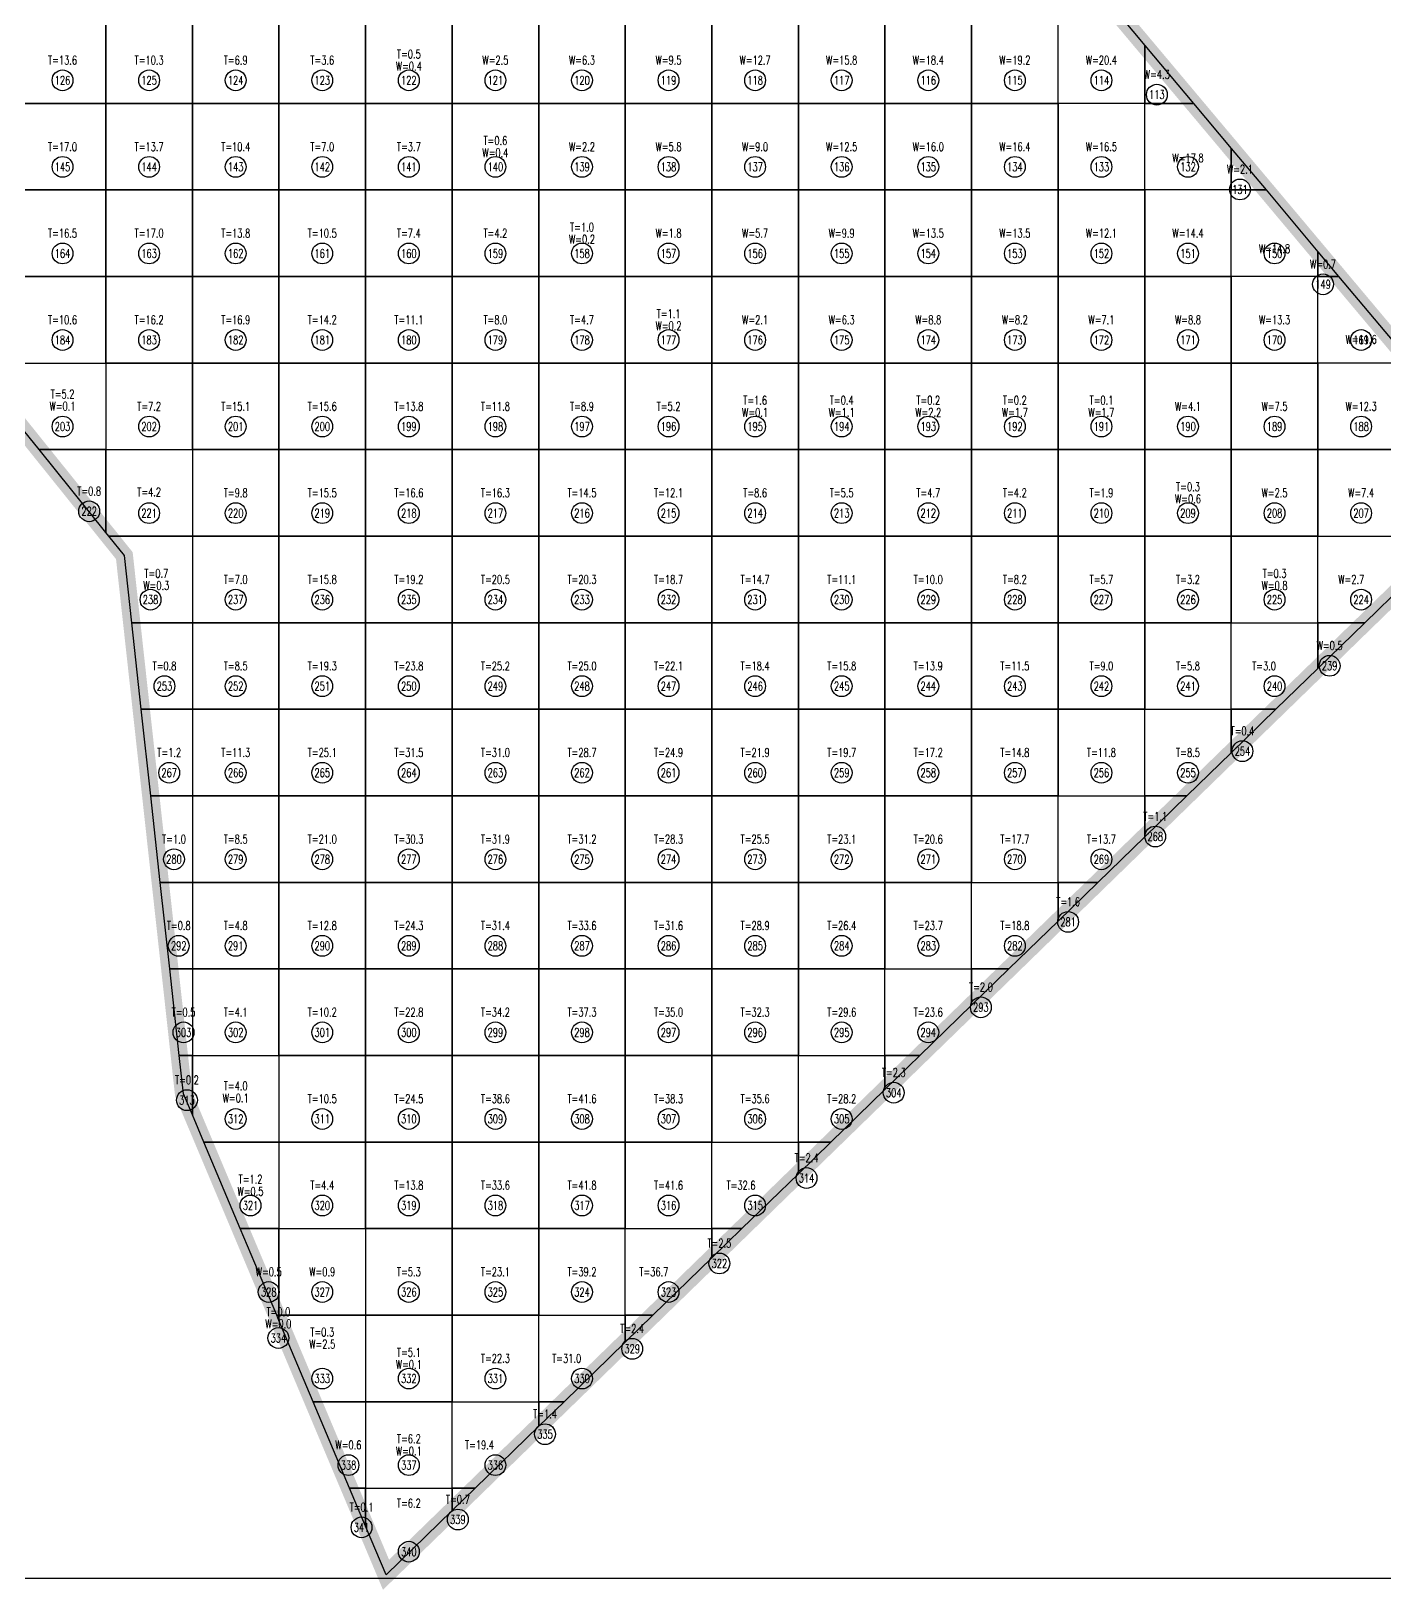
# Model space of a CAD drawing. Extents: x 4283 to 40403, y 1134 to 1764.
# Drawn here: x 22047.1 to 22103, y 1571.9 to 1636.2 of the extents above; entities that cross this region are included whole.
import ezdxf
from ezdxf.enums import TextEntityAlignment as Align

# ---------------------------------------------------------------- set-up
doc = ezdxf.new("R2010")
doc.units = 0
for name, color, linetype in [('tdz_26-3方格网', 2, 'Continuous'), ('tdz_26-3方格网计算', 7, 'Continuous'), ('tdz_土方计算图', 7, 'Continuous'), ('tdz_格田', 6, 'Continuous')]:
    doc.layers.add(name, color=color, linetype=linetype)
doc.styles.add('GLandNum', font='txt_____.ttf', dxfattribs={"width": 0.7, "height": 0.5})

msp = doc.modelspace()

# ---------------------------------------------------------------- linework, layer by layer
at = {"layer": 'tdz_26-3方格网', "linetype": 'Continuous'}
for points in [[(22046.63, 1636.78, 2422.857), (22046.63, 1633.208, 2422.855), (22050.202, 1633.208, 2422.789), (22050.202, 1636.78, 2422.794)], [(22050.202, 1636.78, 2422.794), (22050.202, 1633.208, 2422.789), (22053.773, 1633.208, 2422.723), (22053.773, 1636.78, 2422.728)], [(22053.773, 1636.78, 2422.728), (22053.773, 1633.208, 2422.723), (22057.345, 1633.208, 2422.656), (22057.345, 1636.78, 2422.662)], [(22057.345, 1636.78, 2422.662), (22057.345, 1633.208, 2422.656), (22060.916, 1633.208, 2422.591), (22060.916, 1636.78, 2422.596)], [(22060.916, 1636.78, 2422.596), (22060.916, 1633.208, 2422.591), (22064.487, 1633.208, 2422.524), (22064.487, 1636.78, 2422.53)], [(22064.487, 1636.78, 2422.53), (22064.487, 1633.208, 2422.524), (22068.059, 1633.208, 2422.459), (22068.059, 1636.78, 2422.464)], [(22068.059, 1636.78, 2422.464), (22068.059, 1633.208, 2422.459), (22071.63, 1633.208, 2422.387), (22071.63, 1636.78, 2422.398)], [(22071.63, 1636.78, 2422.398), (22071.63, 1633.208, 2422.387), (22075.202, 1633.208, 2422.315), (22075.202, 1636.78, 2422.331)], [(22075.202, 1636.78, 2422.331), (22075.202, 1633.208, 2422.315), (22078.773, 1633.208, 2422.239), (22078.773, 1636.78, 2422.259)], [(22078.773, 1636.78, 2422.259), (22078.773, 1633.208, 2422.239), (22082.345, 1633.208, 2422.182), (22082.345, 1636.78, 2422.181)], [(22082.345, 1636.78, 2422.181), (22082.345, 1633.208, 2422.182), (22085.916, 1633.208, 2422.095), (22085.916, 1636.78, 2422.059)], [(22085.916, 1636.78, 2422.059), (22085.916, 1633.208, 2422.095), (22089.487, 1633.208, 2421.871), (22089.487, 1636.78, 2421.939)], [(22093.059, 1635.599, 2421.889), (22093.059, 1633.208, 2421.844), (22089.487, 1633.208, 2421.871), (22089.487, 1636.78, 2421.939), (22092.068, 1636.78, 2421.919)], [(22095.065, 1633.208, 2421.828), (22093.059, 1633.208, 2421.844), (22093.059, 1635.599, 2421.889)], [(22046.63, 1633.208, 2422.855), (22046.63, 1629.637, 2422.849), (22050.202, 1629.637, 2422.784), (22050.202, 1633.208, 2422.789)], [(22050.202, 1633.208, 2422.789), (22050.202, 1629.637, 2422.784), (22053.773, 1629.637, 2422.717), (22053.773, 1633.208, 2422.723)], [(22053.773, 1633.208, 2422.723), (22053.773, 1629.637, 2422.717), (22057.345, 1629.637, 2422.651), (22057.345, 1633.208, 2422.656)], [(22057.345, 1633.208, 2422.656), (22057.345, 1629.637, 2422.651), (22060.916, 1629.637, 2422.585), (22060.916, 1633.208, 2422.591)], [(22060.916, 1633.208, 2422.591), (22060.916, 1629.637, 2422.585), (22064.487, 1629.637, 2422.516), (22064.487, 1633.208, 2422.524)], [(22064.487, 1633.208, 2422.524), (22064.487, 1629.637, 2422.516), (22068.059, 1629.637, 2422.444), (22068.059, 1633.208, 2422.459)], [(22068.059, 1633.208, 2422.459), (22068.059, 1629.637, 2422.444), (22071.63, 1629.637, 2422.371), (22071.63, 1633.208, 2422.387)], [(22071.63, 1633.208, 2422.387), (22071.63, 1629.637, 2422.371), (22075.202, 1629.637, 2422.297), (22075.202, 1633.208, 2422.315)], [(22075.202, 1633.208, 2422.315), (22075.202, 1629.637, 2422.297), (22078.773, 1629.637, 2422.24), (22078.773, 1633.208, 2422.239)], [(22078.773, 1633.208, 2422.239), (22078.773, 1629.637, 2422.24), (22082.345, 1629.637, 2422.191), (22082.345, 1633.208, 2422.182)], [(22082.345, 1633.208, 2422.182), (22082.345, 1629.637, 2422.191), (22085.916, 1629.637, 2422.142), (22085.916, 1633.208, 2422.095)], [(22085.916, 1633.208, 2422.095), (22085.916, 1629.637, 2422.142), (22089.487, 1629.637, 2421.899), (22089.487, 1633.208, 2421.871)], [(22089.487, 1633.208, 2421.871), (22089.487, 1629.637, 2421.899), (22093.059, 1629.637, 2421.761), (22093.059, 1633.208, 2421.844)], [(22096.63, 1631.344, 2421.78), (22096.63, 1629.637, 2421.748), (22093.059, 1629.637, 2421.761), (22093.059, 1633.208, 2421.844), (22095.065, 1633.208, 2421.828)], [(22098.063, 1629.637, 2421.736), (22096.63, 1629.637, 2421.748), (22096.63, 1631.344, 2421.78)], [(22046.63, 1629.637, 2422.849), (22046.63, 1626.065, 2423.28), (22050.202, 1626.065, 2422.788), (22050.202, 1629.637, 2422.784)], [(22050.202, 1629.637, 2422.784), (22050.202, 1626.065, 2422.788), (22053.773, 1626.065, 2422.712), (22053.773, 1629.637, 2422.717)], [(22053.773, 1629.637, 2422.717), (22053.773, 1626.065, 2422.712), (22057.345, 1626.065, 2422.644), (22057.345, 1629.637, 2422.651)], [(22057.345, 1629.637, 2422.651), (22057.345, 1626.065, 2422.644), (22060.916, 1626.065, 2422.572), (22060.916, 1629.637, 2422.585)], [(22060.916, 1629.637, 2422.585), (22060.916, 1626.065, 2422.572), (22064.487, 1626.065, 2422.5), (22064.487, 1629.637, 2422.516)], [(22064.487, 1629.637, 2422.516), (22064.487, 1626.065, 2422.5), (22068.059, 1626.065, 2422.428), (22068.059, 1629.637, 2422.444)], [(22068.059, 1629.637, 2422.444), (22068.059, 1626.065, 2422.428), (22071.63, 1626.065, 2422.355), (22071.63, 1629.637, 2422.371)], [(22071.63, 1629.637, 2422.371), (22071.63, 1626.065, 2422.355), (22075.202, 1626.065, 2422.298), (22075.202, 1629.637, 2422.297)], [(22075.202, 1629.637, 2422.297), (22075.202, 1626.065, 2422.298), (22078.773, 1626.065, 2422.259), (22078.773, 1629.637, 2422.24)], [(22078.773, 1629.637, 2422.24), (22078.773, 1626.065, 2422.259), (22082.345, 1626.065, 2422.234), (22082.345, 1629.637, 2422.191)], [(22082.345, 1629.637, 2422.191), (22082.345, 1626.065, 2422.234), (22085.916, 1626.065, 2422.119), (22085.916, 1629.637, 2422.142)], [(22085.916, 1629.637, 2422.142), (22085.916, 1626.065, 2422.119), (22089.487, 1626.065, 2421.89), (22089.487, 1629.637, 2421.899)], [(22089.487, 1629.637, 2421.899), (22089.487, 1626.065, 2421.89), (22093.059, 1626.065, 2421.691), (22093.059, 1629.637, 2421.761)], [(22093.059, 1629.637, 2421.761), (22093.059, 1626.065, 2421.691), (22096.63, 1626.065, 2421.666), (22096.63, 1629.637, 2421.748)], [(22100.202, 1627.089, 2421.671), (22100.202, 1626.065, 2421.652), (22096.63, 1626.065, 2421.666), (22096.63, 1629.637, 2421.748), (22098.063, 1629.637, 2421.736)], [(22101.06, 1626.065, 2421.645), (22100.202, 1626.065, 2421.652), (22100.202, 1627.089, 2421.671)], [(22046.63, 1626.065, 2423.28), (22046.63, 1622.494, 2423.469), (22050.202, 1622.494, 2423.206), (22050.202, 1626.065, 2422.788)], [(22050.202, 1626.065, 2422.788), (22050.202, 1622.494, 2423.206), (22053.773, 1622.494, 2422.76), (22053.773, 1626.065, 2422.712)], [(22053.773, 1626.065, 2422.712), (22053.773, 1622.494, 2422.76), (22057.345, 1622.494, 2422.629), (22057.345, 1626.065, 2422.644)], [(22057.345, 1626.065, 2422.644), (22057.345, 1622.494, 2422.629), (22060.916, 1622.494, 2422.556), (22060.916, 1626.065, 2422.572)], [(22060.916, 1626.065, 2422.572), (22060.916, 1622.494, 2422.556), (22064.487, 1622.494, 2422.484), (22064.487, 1626.065, 2422.5)], [(22064.487, 1626.065, 2422.5), (22064.487, 1622.494, 2422.484), (22068.059, 1622.494, 2422.412), (22068.059, 1626.065, 2422.428)], [(22068.059, 1626.065, 2422.428), (22068.059, 1622.494, 2422.412), (22071.63, 1622.494, 2422.359), (22071.63, 1626.065, 2422.355)], [(22071.63, 1626.065, 2422.355), (22071.63, 1622.494, 2422.359), (22075.202, 1622.494, 2422.307), (22075.202, 1626.065, 2422.298)], [(22075.202, 1626.065, 2422.298), (22075.202, 1622.494, 2422.307), (22078.773, 1622.494, 2422.231), (22078.773, 1626.065, 2422.259)], [(22078.773, 1626.065, 2422.259), (22078.773, 1622.494, 2422.231), (22082.345, 1622.494, 2422.16), (22082.345, 1626.065, 2422.234)], [(22082.345, 1626.065, 2422.234), (22082.345, 1622.494, 2422.16), (22085.916, 1622.494, 2422.009), (22085.916, 1626.065, 2422.119)], [(22085.916, 1626.065, 2422.119), (22085.916, 1622.494, 2422.009), (22089.487, 1622.494, 2421.793), (22089.487, 1626.065, 2421.89)], [(22089.487, 1626.065, 2421.89), (22089.487, 1622.494, 2421.793), (22093.059, 1622.494, 2421.664), (22093.059, 1626.065, 2421.691)], [(22093.059, 1626.065, 2421.691), (22093.059, 1622.494, 2421.664), (22096.63, 1622.494, 2421.576), (22096.63, 1626.065, 2421.666)], [(22096.63, 1626.065, 2421.666), (22096.63, 1622.494, 2421.576), (22100.202, 1622.494, 2421.571), (22100.202, 1626.065, 2421.652)], [(22103.773, 1622.833, 2421.562), (22103.773, 1622.494, 2421.557), (22100.202, 1622.494, 2421.571), (22100.202, 1626.065, 2421.652), (22101.06, 1626.065, 2421.645)], [(22046.63, 1619.945, 2423.524), (22046.63, 1622.494, 2423.469), (22050.202, 1622.494, 2423.206), (22050.202, 1618.922, 2423.571), (22047.452, 1618.922, 2423.533)], [(22050.202, 1622.494, 2423.206), (22050.202, 1618.922, 2423.571), (22053.773, 1618.922, 2423.144), (22053.773, 1622.494, 2422.76)], [(22053.773, 1622.494, 2422.76), (22053.773, 1618.922, 2423.144), (22057.345, 1618.922, 2422.787), (22057.345, 1622.494, 2422.629)], [(22057.345, 1622.494, 2422.629), (22057.345, 1618.922, 2422.787), (22060.916, 1618.922, 2422.641), (22060.916, 1622.494, 2422.556)], [(22060.916, 1622.494, 2422.556), (22060.916, 1618.922, 2422.641), (22064.487, 1618.922, 2422.494), (22064.487, 1622.494, 2422.484)], [(22064.487, 1622.494, 2422.484), (22064.487, 1618.922, 2422.494), (22068.059, 1618.922, 2422.37), (22068.059, 1622.494, 2422.412)], [(22068.059, 1622.494, 2422.412), (22068.059, 1618.922, 2422.37), (22071.63, 1618.922, 2422.31), (22071.63, 1622.494, 2422.359)], [(22071.63, 1622.494, 2422.359), (22071.63, 1618.922, 2422.31), (22075.202, 1618.922, 2422.247), (22075.202, 1622.494, 2422.307)], [(22075.202, 1622.494, 2422.307), (22075.202, 1618.922, 2422.247), (22078.773, 1618.922, 2422.176), (22078.773, 1622.494, 2422.231)], [(22078.773, 1622.494, 2422.231), (22078.773, 1618.922, 2422.176), (22082.345, 1618.922, 2422.056), (22082.345, 1622.494, 2422.16)], [(22082.345, 1622.494, 2422.16), (22082.345, 1618.922, 2422.056), (22085.916, 1618.922, 2421.892), (22085.916, 1622.494, 2422.009)], [(22085.916, 1622.494, 2422.009), (22085.916, 1618.922, 2421.892), (22089.487, 1618.922, 2421.726), (22089.487, 1622.494, 2421.793)], [(22089.487, 1622.494, 2421.793), (22089.487, 1618.922, 2421.726), (22093.059, 1618.922, 2421.637), (22093.059, 1622.494, 2421.664)], [(22093.059, 1622.494, 2421.664), (22093.059, 1618.922, 2421.637), (22096.63, 1618.922, 2421.549), (22096.63, 1622.494, 2421.576)], [(22096.63, 1622.494, 2421.576), (22096.63, 1618.922, 2421.549), (22100.202, 1618.922, 2421.474), (22100.202, 1622.494, 2421.571)], [(22100.202, 1622.494, 2421.571), (22100.202, 1618.922, 2421.474), (22103.773, 1618.922, 2421.469), (22103.773, 1622.494, 2421.557)], [(22047.452, 1618.922, 2423.533), (22050.202, 1618.922, 2423.571), (22050.202, 1615.498, 2423.563)], [(22050.202, 1615.498, 2423.563), (22050.202, 1618.922, 2423.571), (22053.773, 1618.922, 2423.144), (22053.773, 1615.351, 2423.436), (22050.32, 1615.351, 2423.564)], [(22053.773, 1618.922, 2423.144), (22053.773, 1615.351, 2423.436), (22057.345, 1615.351, 2422.92), (22057.345, 1618.922, 2422.787)], [(22057.345, 1618.922, 2422.787), (22057.345, 1615.351, 2422.92), (22060.916, 1615.351, 2422.648), (22060.916, 1618.922, 2422.641)], [(22060.916, 1618.922, 2422.641), (22060.916, 1615.351, 2422.648), (22064.487, 1615.351, 2422.44), (22064.487, 1618.922, 2422.494)], [(22064.487, 1618.922, 2422.494), (22064.487, 1615.351, 2422.44), (22068.059, 1615.351, 2422.309), (22068.059, 1618.922, 2422.37)], [(22068.059, 1618.922, 2422.37), (22068.059, 1615.351, 2422.309), (22071.63, 1615.351, 2422.191), (22071.63, 1618.922, 2422.31)], [(22071.63, 1618.922, 2422.31), (22071.63, 1615.351, 2422.191), (22075.202, 1615.351, 2422.064), (22075.202, 1618.922, 2422.247)], [(22075.202, 1618.922, 2422.247), (22075.202, 1615.351, 2422.064), (22078.773, 1615.351, 2422.074), (22078.773, 1618.922, 2422.176)], [(22078.773, 1618.922, 2422.176), (22078.773, 1615.351, 2422.074), (22082.345, 1615.351, 2421.972), (22082.345, 1618.922, 2422.056)], [(22082.345, 1618.922, 2422.056), (22082.345, 1615.351, 2421.972), (22085.916, 1615.351, 2421.806), (22085.916, 1618.922, 2421.892)], [(22085.916, 1618.922, 2421.892), (22085.916, 1615.351, 2421.806), (22089.487, 1615.351, 2421.717), (22089.487, 1618.922, 2421.726)], [(22089.487, 1618.922, 2421.726), (22089.487, 1615.351, 2421.717), (22093.059, 1615.351, 2421.628), (22093.059, 1618.922, 2421.637)], [(22093.059, 1618.922, 2421.637), (22093.059, 1615.351, 2421.628), (22096.63, 1615.351, 2421.539), (22096.63, 1618.922, 2421.549)], [(22096.63, 1618.922, 2421.549), (22096.63, 1615.351, 2421.539), (22100.202, 1615.351, 2421.469), (22100.202, 1618.922, 2421.474)], [(22100.202, 1618.922, 2421.474), (22100.202, 1615.351, 2421.469), (22103.773, 1615.351, 2421.472), (22103.773, 1618.922, 2421.469)], [(22050.32, 1615.351, 2423.564), (22053.773, 1615.351, 2423.436), (22053.773, 1611.78, 2423.566), (22051.27, 1611.78, 2423.628), (22050.966, 1614.547, 2423.571)], [(22053.773, 1615.351, 2423.436), (22053.773, 1611.78, 2423.566), (22057.345, 1611.78, 2423.059), (22057.345, 1615.351, 2422.92)], [(22057.345, 1615.351, 2422.92), (22057.345, 1611.78, 2423.059), (22060.916, 1611.78, 2422.706), (22060.916, 1615.351, 2422.648)], [(22060.916, 1615.351, 2422.648), (22060.916, 1611.78, 2422.706), (22064.487, 1611.78, 2422.506), (22064.487, 1615.351, 2422.44)], [(22064.487, 1615.351, 2422.44), (22064.487, 1611.78, 2422.506), (22068.059, 1611.78, 2422.258), (22068.059, 1615.351, 2422.309)], [(22068.059, 1615.351, 2422.309), (22068.059, 1611.78, 2422.258), (22071.63, 1611.78, 2422.131), (22071.63, 1615.351, 2422.191)], [(22071.63, 1615.351, 2422.191), (22071.63, 1611.78, 2422.131), (22075.202, 1611.78, 2422.035), (22075.202, 1615.351, 2422.064)], [(22075.202, 1615.351, 2422.064), (22075.202, 1611.78, 2422.035), (22078.773, 1611.78, 2422.061), (22078.773, 1615.351, 2422.074)], [(22078.773, 1615.351, 2422.074), (22078.773, 1611.78, 2422.061), (22082.345, 1611.78, 2421.896), (22082.345, 1615.351, 2421.972)], [(22082.345, 1615.351, 2421.972), (22082.345, 1611.78, 2421.896), (22085.916, 1611.78, 2421.807), (22085.916, 1615.351, 2421.806)], [(22085.916, 1615.351, 2421.806), (22085.916, 1611.78, 2421.807), (22089.487, 1611.78, 2421.718), (22089.487, 1615.351, 2421.717)], [(22089.487, 1615.351, 2421.717), (22089.487, 1611.78, 2421.718), (22093.059, 1611.78, 2421.627), (22093.059, 1615.351, 2421.628)], [(22093.059, 1615.351, 2421.628), (22093.059, 1611.78, 2421.627), (22096.63, 1611.78, 2421.541), (22096.63, 1615.351, 2421.539)], [(22096.63, 1615.351, 2421.539), (22096.63, 1611.78, 2421.541), (22100.202, 1611.78, 2421.544), (22100.202, 1615.351, 2421.469)], [(22102.142, 1611.78, 2421.546), (22100.202, 1611.78, 2421.544), (22100.202, 1615.351, 2421.469), (22103.773, 1615.351, 2421.472), (22103.773, 1613.367, 2421.514)], [(22051.27, 1611.78, 2423.628), (22053.773, 1611.78, 2423.566), (22053.773, 1608.208, 2423.571), (22051.663, 1608.208, 2423.7)], [(22053.773, 1611.78, 2423.566), (22053.773, 1608.208, 2423.571), (22057.345, 1608.208, 2422.981), (22057.345, 1611.78, 2423.059)], [(22057.345, 1611.78, 2423.059), (22057.345, 1608.208, 2422.981), (22060.916, 1608.208, 2422.558), (22060.916, 1611.78, 2422.706)], [(22060.916, 1611.78, 2422.706), (22060.916, 1608.208, 2422.558), (22064.487, 1608.208, 2422.376), (22064.487, 1611.78, 2422.506)], [(22064.487, 1611.78, 2422.506), (22064.487, 1608.208, 2422.376), (22068.059, 1608.208, 2422.201), (22068.059, 1611.78, 2422.258)], [(22068.059, 1611.78, 2422.258), (22068.059, 1608.208, 2422.201), (22071.63, 1608.208, 2422.129), (22071.63, 1611.78, 2422.131)], [(22071.63, 1611.78, 2422.131), (22071.63, 1608.208, 2422.129), (22075.202, 1608.208, 2422.108), (22075.202, 1611.78, 2422.035)], [(22075.202, 1611.78, 2422.035), (22075.202, 1608.208, 2422.108), (22078.773, 1608.208, 2421.986), (22078.773, 1611.78, 2422.061)], [(22078.773, 1611.78, 2422.061), (22078.773, 1608.208, 2421.986), (22082.345, 1608.208, 2421.897), (22082.345, 1611.78, 2421.896)], [(22082.345, 1611.78, 2421.896), (22082.345, 1608.208, 2421.897), (22085.916, 1608.208, 2421.806), (22085.916, 1611.78, 2421.807)], [(22085.916, 1611.78, 2421.807), (22085.916, 1608.208, 2421.806), (22089.487, 1608.208, 2421.714), (22089.487, 1611.78, 2421.718)], [(22089.487, 1611.78, 2421.718), (22089.487, 1608.208, 2421.714), (22093.059, 1608.208, 2421.623), (22093.059, 1611.78, 2421.627)], [(22093.059, 1611.78, 2421.627), (22093.059, 1608.208, 2421.623), (22096.63, 1608.208, 2421.616), (22096.63, 1611.78, 2421.541)], [(22098.471, 1608.208, 2421.618), (22096.63, 1608.208, 2421.616), (22096.63, 1611.78, 2421.541), (22100.202, 1611.78, 2421.544), (22100.202, 1609.892, 2421.584)], [(22100.202, 1611.78, 2421.544), (22102.142, 1611.78, 2421.546), (22100.202, 1609.892, 2421.584)], [(22051.663, 1608.208, 2423.7), (22053.773, 1608.208, 2423.571), (22053.773, 1604.637, 2423.631), (22052.056, 1604.637, 2423.773)], [(22053.773, 1608.208, 2423.571), (22053.773, 1604.637, 2423.631), (22057.345, 1604.637, 2423.048), (22057.345, 1608.208, 2422.981)], [(22057.345, 1608.208, 2422.981), (22057.345, 1604.637, 2423.048), (22060.916, 1604.637, 2422.421), (22060.916, 1608.208, 2422.558)], [(22060.916, 1608.208, 2422.558), (22060.916, 1604.637, 2422.421), (22064.487, 1604.637, 2422.285), (22064.487, 1608.208, 2422.376)], [(22064.487, 1608.208, 2422.376), (22064.487, 1604.637, 2422.285), (22068.059, 1604.637, 2422.189), (22068.059, 1608.208, 2422.201)], [(22068.059, 1608.208, 2422.201), (22068.059, 1604.637, 2422.189), (22071.63, 1604.637, 2422.143), (22071.63, 1608.208, 2422.129)], [(22071.63, 1608.208, 2422.129), (22071.63, 1604.637, 2422.143), (22075.202, 1604.637, 2422.076), (22075.202, 1608.208, 2422.108)], [(22075.202, 1608.208, 2422.108), (22075.202, 1604.637, 2422.076), (22078.773, 1604.637, 2421.986), (22078.773, 1608.208, 2421.986)], [(22078.773, 1608.208, 2421.986), (22078.773, 1604.637, 2421.986), (22082.345, 1604.637, 2421.894), (22082.345, 1608.208, 2421.897)], [(22082.345, 1608.208, 2421.897), (22082.345, 1604.637, 2421.894), (22085.916, 1604.637, 2421.802), (22085.916, 1608.208, 2421.806)], [(22085.916, 1608.208, 2421.806), (22085.916, 1604.637, 2421.802), (22089.487, 1604.637, 2421.71), (22089.487, 1608.208, 2421.714)], [(22089.487, 1608.208, 2421.714), (22089.487, 1604.637, 2421.71), (22093.059, 1604.637, 2421.688), (22093.059, 1608.208, 2421.623)], [(22094.8, 1604.637, 2421.689), (22093.059, 1604.637, 2421.688), (22093.059, 1608.208, 2421.623), (22096.63, 1608.208, 2421.616), (22096.63, 1606.417, 2421.654)], [(22096.63, 1608.208, 2421.616), (22098.471, 1608.208, 2421.618), (22096.63, 1606.417, 2421.654)], [(22052.056, 1604.637, 2423.773), (22053.773, 1604.637, 2423.631), (22053.773, 1601.065, 2423.736), (22052.449, 1601.065, 2423.846)], [(22053.773, 1604.637, 2423.631), (22053.773, 1601.065, 2423.736), (22057.345, 1601.065, 2423.506), (22057.345, 1604.637, 2423.048)], [(22057.345, 1604.637, 2423.048), (22057.345, 1601.065, 2423.506), (22060.916, 1601.065, 2422.869), (22060.916, 1604.637, 2422.421)], [(22060.916, 1604.637, 2422.421), (22060.916, 1601.065, 2422.869), (22064.487, 1601.065, 2422.569), (22064.487, 1604.637, 2422.285)], [(22064.487, 1604.637, 2422.285), (22064.487, 1601.065, 2422.569), (22068.059, 1601.065, 2422.271), (22068.059, 1604.637, 2422.189)], [(22068.059, 1604.637, 2422.189), (22068.059, 1601.065, 2422.271), (22071.63, 1601.065, 2422.143), (22071.63, 1604.637, 2422.143)], [(22071.63, 1604.637, 2422.143), (22071.63, 1601.065, 2422.143), (22075.202, 1601.065, 2422.073), (22075.202, 1604.637, 2422.076)], [(22075.202, 1604.637, 2422.076), (22075.202, 1601.065, 2422.073), (22078.773, 1601.065, 2421.981), (22078.773, 1604.637, 2421.986)], [(22078.773, 1604.637, 2421.986), (22078.773, 1601.065, 2421.981), (22082.345, 1601.065, 2421.889), (22082.345, 1604.637, 2421.894)], [(22082.345, 1604.637, 2421.894), (22082.345, 1601.065, 2421.889), (22085.916, 1601.065, 2421.797), (22085.916, 1604.637, 2421.802)], [(22085.916, 1604.637, 2421.802), (22085.916, 1601.065, 2421.797), (22089.487, 1601.065, 2421.76), (22089.487, 1604.637, 2421.71)], [(22091.129, 1601.065, 2421.761), (22089.487, 1601.065, 2421.76), (22089.487, 1604.637, 2421.71), (22093.059, 1604.637, 2421.688), (22093.059, 1602.943, 2421.724)], [(22093.059, 1604.637, 2421.688), (22094.8, 1604.637, 2421.689), (22093.059, 1602.943, 2421.724)], [(22052.449, 1601.065, 2423.846), (22053.773, 1601.065, 2423.736), (22053.773, 1597.494, 2423.841), (22052.842, 1597.494, 2423.918)], [(22053.773, 1601.065, 2423.736), (22053.773, 1597.494, 2423.841), (22057.345, 1597.494, 2423.633), (22057.345, 1601.065, 2423.506)], [(22057.345, 1601.065, 2423.506), (22057.345, 1597.494, 2423.633), (22060.916, 1597.494, 2423.144), (22060.916, 1601.065, 2422.869)], [(22060.916, 1601.065, 2422.869), (22060.916, 1597.494, 2423.144), (22064.487, 1597.494, 2422.614), (22064.487, 1601.065, 2422.569)], [(22064.487, 1601.065, 2422.569), (22064.487, 1597.494, 2422.614), (22068.059, 1597.494, 2422.287), (22068.059, 1601.065, 2422.271)], [(22068.059, 1601.065, 2422.271), (22068.059, 1597.494, 2422.287), (22071.63, 1597.494, 2422.143), (22071.63, 1601.065, 2422.143)], [(22071.63, 1601.065, 2422.143), (22071.63, 1597.494, 2422.143), (22075.202, 1597.494, 2422.069), (22075.202, 1601.065, 2422.073)], [(22075.202, 1601.065, 2422.073), (22075.202, 1597.494, 2422.069), (22078.773, 1597.494, 2421.976), (22078.773, 1601.065, 2421.981)], [(22078.773, 1601.065, 2421.981), (22078.773, 1597.494, 2421.976), (22082.345, 1597.494, 2421.885), (22082.345, 1601.065, 2421.889)], [(22082.345, 1601.065, 2421.889), (22082.345, 1597.494, 2421.885), (22085.916, 1597.494, 2421.831), (22085.916, 1601.065, 2421.797)], [(22087.458, 1597.494, 2421.833), (22085.916, 1597.494, 2421.831), (22085.916, 1601.065, 2421.797), (22089.487, 1601.065, 2421.76), (22089.487, 1599.468, 2421.793)], [(22089.487, 1601.065, 2421.76), (22091.129, 1601.065, 2421.761), (22089.487, 1599.468, 2421.793)], [(22052.842, 1597.494, 2423.918), (22053.773, 1597.494, 2423.841), (22053.773, 1593.922, 2423.946), (22053.234, 1593.922, 2423.991)], [(22053.773, 1597.494, 2423.841), (22053.773, 1593.922, 2423.946), (22057.345, 1593.922, 2423.74), (22057.345, 1597.494, 2423.633)], [(22057.345, 1597.494, 2423.633), (22057.345, 1593.922, 2423.74), (22060.916, 1593.922, 2423.31), (22060.916, 1597.494, 2423.144)], [(22060.916, 1597.494, 2423.144), (22060.916, 1593.922, 2423.31), (22064.487, 1593.922, 2422.669), (22064.487, 1597.494, 2422.614)], [(22064.487, 1597.494, 2422.614), (22064.487, 1593.922, 2422.669), (22068.059, 1593.922, 2422.219), (22068.059, 1597.494, 2422.287)], [(22068.059, 1597.494, 2422.287), (22068.059, 1593.922, 2422.219), (22071.63, 1593.922, 2422.143), (22071.63, 1597.494, 2422.143)], [(22071.63, 1597.494, 2422.143), (22071.63, 1593.922, 2422.143), (22075.202, 1593.922, 2422.064), (22075.202, 1597.494, 2422.069)], [(22075.202, 1597.494, 2422.069), (22075.202, 1593.922, 2422.064), (22078.773, 1593.922, 2421.972), (22078.773, 1597.494, 2421.976)], [(22078.773, 1597.494, 2421.976), (22078.773, 1593.922, 2421.972), (22082.345, 1593.922, 2421.904), (22082.345, 1597.494, 2421.885)], [(22083.787, 1593.922, 2421.904), (22082.345, 1593.922, 2421.904), (22082.345, 1597.494, 2421.885), (22085.916, 1597.494, 2421.831), (22085.916, 1595.994, 2421.863)], [(22085.916, 1597.494, 2421.831), (22087.458, 1597.494, 2421.833), (22085.916, 1595.994, 2421.863)], [(22053.234, 1593.922, 2423.991), (22053.773, 1593.922, 2423.946), (22053.773, 1591.469, 2424.046), (22053.409, 1592.333, 2424.023)], [(22053.773, 1591.469, 2424.046), (22053.773, 1593.922, 2423.946), (22057.345, 1593.922, 2423.74), (22057.345, 1590.351, 2423.771), (22054.244, 1590.351, 2424.076)], [(22057.345, 1593.922, 2423.74), (22057.345, 1590.351, 2423.771), (22060.916, 1590.351, 2423.335), (22060.916, 1593.922, 2423.31)], [(22060.916, 1593.922, 2423.31), (22060.916, 1590.351, 2423.335), (22064.487, 1590.351, 2422.605), (22064.487, 1593.922, 2422.669)], [(22064.487, 1593.922, 2422.669), (22064.487, 1590.351, 2422.605), (22068.059, 1590.351, 2422.167), (22068.059, 1593.922, 2422.219)], [(22068.059, 1593.922, 2422.219), (22068.059, 1590.351, 2422.167), (22071.63, 1590.351, 2422.143), (22071.63, 1593.922, 2422.143)], [(22071.63, 1593.922, 2422.143), (22071.63, 1590.351, 2422.143), (22075.202, 1590.351, 2422.059), (22075.202, 1593.922, 2422.064)], [(22075.202, 1593.922, 2422.064), (22075.202, 1590.351, 2422.059), (22078.773, 1590.351, 2421.975), (22078.773, 1593.922, 2421.972)], [(22080.116, 1590.351, 2421.976), (22078.773, 1590.351, 2421.975), (22078.773, 1593.922, 2421.972), (22082.345, 1593.922, 2421.904), (22082.345, 1592.519, 2421.933)], [(22082.345, 1593.922, 2421.904), (22083.787, 1593.922, 2421.904), (22082.345, 1592.519, 2421.933)], [(22054.244, 1590.351, 2424.076), (22057.345, 1590.351, 2423.771), (22057.345, 1586.78, 2424.057), (22055.747, 1586.78, 2424.173)], [(22057.345, 1590.351, 2423.771), (22057.345, 1586.78, 2424.057), (22060.916, 1586.78, 2423.966), (22060.916, 1590.351, 2423.335)], [(22060.916, 1590.351, 2423.335), (22060.916, 1586.78, 2423.966), (22064.487, 1586.78, 2423.263), (22064.487, 1590.351, 2422.605)], [(22064.487, 1590.351, 2422.605), (22064.487, 1586.78, 2423.263), (22068.059, 1586.78, 2422.568), (22068.059, 1590.351, 2422.167)], [(22068.059, 1590.351, 2422.167), (22068.059, 1586.78, 2422.568), (22071.63, 1586.78, 2422.143), (22071.63, 1590.351, 2422.143)], [(22071.63, 1590.351, 2422.143), (22071.63, 1586.78, 2422.143), (22075.202, 1586.78, 2422.055), (22075.202, 1590.351, 2422.059)], [(22076.445, 1586.78, 2422.048), (22075.202, 1586.78, 2422.055), (22075.202, 1590.351, 2422.059), (22078.773, 1590.351, 2421.975), (22078.773, 1589.044, 2422.002)], [(22078.773, 1590.351, 2421.975), (22080.116, 1590.351, 2421.976), (22078.773, 1589.044, 2422.002)], [(22055.747, 1586.78, 2424.173), (22057.345, 1586.78, 2424.057), (22057.345, 1583.208, 2424.27), (22057.251, 1583.208, 2424.269)], [(22057.345, 1583.208, 2424.27), (22057.345, 1586.78, 2424.057), (22060.916, 1586.78, 2423.966), (22060.916, 1583.208, 2423.979)], [(22060.916, 1586.78, 2423.966), (22060.916, 1583.208, 2423.979), (22064.487, 1583.208, 2423.511), (22064.487, 1586.78, 2423.263)], [(22064.487, 1586.78, 2423.263), (22064.487, 1583.208, 2423.511), (22068.059, 1583.208, 2422.832), (22068.059, 1586.78, 2422.568)], [(22068.059, 1586.78, 2422.568), (22068.059, 1583.208, 2422.832), (22071.63, 1583.208, 2422.142), (22071.63, 1586.78, 2422.143)], [(22072.774, 1583.208, 2422.119), (22071.63, 1583.208, 2422.142), (22071.63, 1586.78, 2422.143), (22075.202, 1586.78, 2422.055), (22075.202, 1585.57, 2422.072)], [(22075.202, 1586.78, 2422.055), (22076.445, 1586.78, 2422.048), (22075.202, 1585.57, 2422.072)], [(22057.251, 1583.208, 2424.269), (22057.345, 1583.208, 2424.27), (22057.345, 1582.985, 2424.275)], [(22057.345, 1582.985, 2424.275), (22057.345, 1583.208, 2424.27), (22060.916, 1583.208, 2423.979), (22060.916, 1579.637, 2424.202), (22058.754, 1579.637, 2424.214)], [(22060.916, 1583.208, 2423.979), (22060.916, 1579.637, 2424.202), (22064.487, 1579.637, 2423.455), (22064.487, 1583.208, 2423.511)], [(22064.487, 1583.208, 2423.511), (22064.487, 1579.637, 2423.455), (22068.059, 1579.637, 2422.831), (22068.059, 1583.208, 2422.832)], [(22069.103, 1579.637, 2422.622), (22068.059, 1579.637, 2422.831), (22068.059, 1583.208, 2422.832), (22071.63, 1583.208, 2422.142), (22071.63, 1582.095, 2422.142)], [(22071.63, 1583.208, 2422.142), (22072.774, 1583.208, 2422.119), (22071.63, 1582.095, 2422.142)], [(22058.754, 1579.637, 2424.214), (22060.916, 1579.637, 2424.202), (22060.916, 1576.065, 2424.165), (22060.258, 1576.065, 2424.128)], [(22060.916, 1579.637, 2424.202), (22060.916, 1576.065, 2424.165), (22064.487, 1576.065, 2423.523), (22064.487, 1579.637, 2423.455)], [(22065.432, 1576.065, 2423.332), (22064.487, 1576.065, 2423.523), (22064.487, 1579.637, 2423.455), (22068.059, 1579.637, 2422.831), (22068.059, 1578.621, 2422.824)], [(22068.059, 1579.637, 2422.831), (22069.103, 1579.637, 2422.622), (22068.059, 1578.621, 2422.824)], [(22060.258, 1576.065, 2424.128), (22060.916, 1576.065, 2424.165), (22060.916, 1574.502, 2424.09)], [(22060.916, 1574.502, 2424.09), (22060.916, 1576.065, 2424.165), (22064.487, 1576.065, 2423.523), (22064.487, 1575.146, 2423.515), (22061.761, 1572.494, 2424.042)], [(22064.487, 1576.065, 2423.523), (22065.432, 1576.065, 2423.332), (22064.487, 1575.146, 2423.515)]]:
    msp.add_polyline3d(points, close=True, dxfattribs=at)
at = {"layer": 'tdz_26-3方格网计算', "color": 7, "linetype": 'Continuous'}
for centre in [(22048.416, 1634.161), (22051.987, 1634.161), (22055.559, 1634.161), (22059.13, 1634.161), (22062.702, 1634.161), (22066.273, 1634.161), (22069.845, 1634.161), (22073.416, 1634.161), (22076.987, 1634.161), (22080.559, 1634.161), (22084.13, 1634.161), (22087.702, 1634.161), (22091.273, 1634.161), (22093.56, 1633.57), (22048.416, 1630.589), (22051.987, 1630.589), (22055.559, 1630.589), (22059.13, 1630.589), (22062.702, 1630.589), (22066.273, 1630.589), (22069.845, 1630.589), (22073.416, 1630.589), (22076.987, 1630.589), (22080.559, 1630.589), (22084.13, 1630.589), (22087.702, 1630.589), (22091.273, 1630.589), (22094.845, 1630.589), (22096.988, 1629.657), (22048.416, 1627.018), (22051.987, 1627.018), (22055.559, 1627.018), (22059.13, 1627.018), (22062.702, 1627.018), (22066.273, 1627.018), (22069.845, 1627.018), (22073.416, 1627.018), (22076.987, 1627.018), (22080.559, 1627.018), (22084.13, 1627.018), (22087.702, 1627.018), (22091.273, 1627.018), (22094.845, 1627.018), (22098.416, 1627.018), (22100.416, 1625.744), (22048.416, 1623.446), (22051.987, 1623.446), (22055.559, 1623.446), (22059.13, 1623.446), (22062.702, 1623.446), (22066.273, 1623.446), (22069.845, 1623.446), (22073.416, 1623.446), (22076.987, 1623.446), (22080.559, 1623.446), (22084.13, 1623.446), (22087.702, 1623.446), (22091.273, 1623.446), (22094.845, 1623.446), (22098.416, 1623.446), (22101.987, 1623.446), (22048.416, 1619.875), (22051.987, 1619.875), (22055.559, 1619.875), (22059.13, 1619.875), (22062.702, 1619.875), (22066.273, 1619.875), (22069.845, 1619.875), (22073.416, 1619.875), (22076.987, 1619.875), (22080.559, 1619.875), (22084.13, 1619.875), (22087.702, 1619.875), (22091.273, 1619.875), (22094.845, 1619.875), (22098.416, 1619.875), (22101.987, 1619.875), (22049.514, 1616.377), (22051.987, 1616.303), (22055.559, 1616.303), (22059.13, 1616.303), (22062.702, 1616.303), (22066.273, 1616.303), (22069.845, 1616.303), (22073.416, 1616.303), (22076.987, 1616.303), (22080.559, 1616.303), (22084.13, 1616.303), (22087.702, 1616.303), (22091.273, 1616.303), (22094.845, 1616.303), (22098.416, 1616.303), (22101.987, 1616.303), (22052.046, 1612.732), (22055.559, 1612.732), (22059.13, 1612.732), (22062.702, 1612.732), (22066.273, 1612.732), (22069.845, 1612.732), (22073.416, 1612.732), (22076.987, 1612.732), (22080.559, 1612.732), (22084.13, 1612.732), (22087.702, 1612.732), (22091.273, 1612.732), (22094.845, 1612.732), (22098.416, 1612.732), (22101.987, 1612.732), (22100.687, 1610.002), (22052.62, 1609.161), (22055.559, 1609.161), (22059.13, 1609.161), (22062.702, 1609.161), (22066.273, 1609.161), (22069.845, 1609.161), (22073.416, 1609.161), (22076.987, 1609.161), (22080.559, 1609.161), (22084.13, 1609.161), (22087.702, 1609.161), (22091.273, 1609.161), (22094.845, 1609.161), (22098.416, 1609.161), (22097.09, 1606.479), (22052.816, 1605.589), (22055.559, 1605.589), (22059.13, 1605.589), (22062.702, 1605.589), (22066.273, 1605.589), (22069.845, 1605.589), (22073.416, 1605.589), (22076.987, 1605.589), (22080.559, 1605.589), (22084.13, 1605.589), (22087.702, 1605.589), (22091.273, 1605.589), (22094.845, 1605.589), (22093.494, 1602.956), (22053.013, 1602.018), (22055.559, 1602.018), (22059.13, 1602.018), (22062.702, 1602.018), (22066.273, 1602.018), (22069.845, 1602.018), (22073.416, 1602.018), (22076.987, 1602.018), (22080.559, 1602.018), (22084.13, 1602.018), (22087.702, 1602.018), (22091.273, 1602.018), (22089.898, 1599.433), (22053.209, 1598.446), (22055.559, 1598.446), (22059.13, 1598.446), (22062.702, 1598.446), (22066.273, 1598.446), (22069.845, 1598.446), (22073.416, 1598.446), (22076.987, 1598.446), (22080.559, 1598.446), (22084.13, 1598.446), (22087.702, 1598.446), (22086.301, 1595.91), (22053.406, 1594.875), (22055.559, 1594.875), (22059.13, 1594.875), (22062.702, 1594.875), (22066.273, 1594.875), (22069.845, 1594.875), (22073.416, 1594.875), (22076.987, 1594.875), (22080.559, 1594.875), (22084.13, 1594.875), (22053.548, 1592.078), (22082.705, 1592.387), (22055.559, 1591.303), (22059.13, 1591.303), (22062.702, 1591.303), (22066.273, 1591.303), (22069.845, 1591.303), (22073.416, 1591.303), (22076.987, 1591.303), (22080.559, 1591.303), (22079.109, 1588.864), (22056.17, 1587.732), (22059.13, 1587.732), (22062.702, 1587.732), (22066.273, 1587.732), (22069.845, 1587.732), (22073.416, 1587.732), (22076.987, 1587.732), (22075.513, 1585.341), (22056.922, 1584.161), (22059.13, 1584.161), (22062.702, 1584.161), (22066.273, 1584.161), (22069.845, 1584.161), (22073.416, 1584.161), (22057.321, 1582.263), (22071.916, 1581.818), (22059.13, 1580.589), (22062.702, 1580.589), (22066.273, 1580.589), (22069.845, 1580.589), (22068.32, 1578.295), (22060.211, 1577.018), (22062.702, 1577.018), (22066.273, 1577.018), (22064.724, 1574.772), (22060.751, 1574.45), (22062.702, 1573.446)]:
    msp.add_circle(centre, 0.429, dxfattribs=at)
at = {"layer": 'tdz_土方计算图', "linetype": 'Continuous'}
msp.add_lwpolyline([(22003.46, 1572.357), (22133.46, 1572.357)], dxfattribs=at)
at = {"layer": 'tdz_格田', "linetype": 'Continuous', "lineweight": 60, "const_width": 0.714}
msp.add_lwpolyline([(22028.773, 1642.183), (22055.233, 1664.413), (22062.323, 1672.22), (22108.147, 1617.622), (22061.761, 1572.494), (22053.409, 1592.333), (22050.966, 1614.547), (22028.773, 1642.183)], close=True, dxfattribs=at)

# ---------------------------------------------------------------- texts
at = {"layer": 'tdz_26-3方格网计算', "color": 2, "linetype": 'Continuous', "style": 'GLandNum', "width": 0.7}
for s, p in [('T=13.6', (22048.416, 1634.994)), ('T=10.3', (22051.987, 1634.994)), ('T=6.9', (22055.559, 1634.994)), ('T=3.6', (22059.13, 1634.994)), ('T=0.5', (22062.702, 1635.244)), ('T=0.6', (22066.273, 1631.672)), ('T=17.0', (22048.416, 1631.422)), ('T=13.7', (22051.987, 1631.422)), ('T=10.4', (22055.559, 1631.422)), ('T=7.0', (22059.13, 1631.422)), ('T=3.7', (22062.702, 1631.422)), ('T=16.5', (22048.416, 1627.851)), ('T=17.0', (22051.987, 1627.851)), ('T=13.8', (22055.559, 1627.851)), ('T=10.5', (22059.13, 1627.851)), ('T=7.4', (22062.702, 1627.851)), ('T=4.2', (22066.273, 1627.851)), ('T=1.0', (22069.845, 1628.101)), ('T=1.1', (22073.416, 1624.53)), ('T=10.6', (22048.416, 1624.28)), ('T=16.2', (22051.987, 1624.28)), ('T=16.9', (22055.559, 1624.28)), ('T=14.2', (22059.13, 1624.28)), ('T=11.1', (22062.702, 1624.28)), ('T=8.0', (22066.273, 1624.28)), ('T=4.7', (22069.845, 1624.28)), ('T=5.2', (22048.416, 1621.214)), ('T=7.2', (22051.987, 1620.708)), ('T=15.1', (22055.559, 1620.708)), ('T=15.6', (22059.13, 1620.708)), ('T=13.8', (22062.702, 1620.708)), ('T=11.8', (22066.273, 1620.708)), ('T=8.9', (22069.845, 1620.708)), ('T=5.2', (22073.416, 1620.708)), ('T=1.6', (22076.987, 1620.958)), ('T=0.4', (22080.559, 1620.958)), ('T=0.2', (22084.13, 1620.958)), ('T=0.2', (22087.702, 1620.958)), ('T=0.1', (22091.273, 1620.958)), ('T=0.3', (22094.845, 1617.387)), ('T=0.8', (22049.514, 1617.21)), ('T=4.2', (22051.987, 1617.173)), ('T=9.8', (22055.559, 1617.137)), ('T=15.5', (22059.13, 1617.137)), ('T=16.6', (22062.702, 1617.137)), ('T=16.3', (22066.273, 1617.137)), ('T=14.5', (22069.845, 1617.137)), ('T=12.1', (22073.416, 1617.137)), ('T=8.6', (22076.987, 1617.137)), ('T=5.5', (22080.559, 1617.137)), ('T=4.7', (22084.13, 1617.137)), ('T=4.2', (22087.702, 1617.137)), ('T=1.9', (22091.273, 1617.137)), ('T=0.7', (22052.284, 1613.815)), ('T=7.0', (22055.559, 1613.565)), ('T=15.8', (22059.13, 1613.565)), ('T=19.2', (22062.702, 1613.565)), ('T=20.5', (22066.273, 1613.565)), ('T=20.3', (22069.845, 1613.565)), ('T=18.7', (22073.416, 1613.565)), ('T=14.7', (22076.987, 1613.565)), ('T=11.1', (22080.559, 1613.565)), ('T=10.0', (22084.13, 1613.565)), ('T=8.2', (22087.702, 1613.565)), ('T=5.7', (22091.273, 1613.565)), ('T=3.2', (22094.845, 1613.565)), ('T=0.3', (22098.416, 1613.815)), ('T=0.8', (22052.62, 1609.994)), ('T=8.5', (22055.559, 1609.994)), ('T=19.3', (22059.13, 1609.994)), ('T=23.8', (22062.702, 1609.994)), ('T=25.2', (22066.273, 1609.994)), ('T=25.0', (22069.845, 1609.994)), ('T=22.1', (22073.416, 1609.994)), ('T=18.4', (22076.987, 1609.994)), ('T=15.8', (22080.559, 1609.994)), ('T=13.9', (22084.13, 1609.994)), ('T=11.5', (22087.702, 1609.994)), ('T=9.0', (22091.273, 1609.994)), ('T=5.8', (22094.845, 1609.994)), ('T=3.0', (22097.983, 1609.994)), ('T=0.4', (22097.09, 1607.313)), ('T=1.2', (22052.816, 1606.422)), ('T=11.3', (22055.559, 1606.422)), ('T=25.1', (22059.13, 1606.422)), ('T=31.5', (22062.702, 1606.422)), ('T=31.0', (22066.273, 1606.422)), ('T=28.7', (22069.845, 1606.422)), ('T=24.9', (22073.416, 1606.422)), ('T=21.9', (22076.987, 1606.422)), ('T=19.7', (22080.559, 1606.422)), ('T=17.2', (22084.13, 1606.422)), ('T=14.8', (22087.702, 1606.422)), ('T=11.8', (22091.273, 1606.422)), ('T=8.5', (22094.845, 1606.422)), ('T=1.1', (22093.494, 1603.79)), ('T=1.0', (22053.013, 1602.851)), ('T=8.5', (22055.559, 1602.851)), ('T=21.0', (22059.13, 1602.851)), ('T=30.3', (22062.702, 1602.851)), ('T=31.9', (22066.273, 1602.851)), ('T=31.2', (22069.845, 1602.851)), ('T=28.3', (22073.416, 1602.851)), ('T=25.5', (22076.987, 1602.851)), ('T=23.1', (22080.559, 1602.851)), ('T=20.6', (22084.13, 1602.851)), ('T=17.7', (22087.702, 1602.851)), ('T=13.7', (22091.273, 1602.851)), ('T=1.6', (22089.898, 1600.267)), ('T=0.8', (22053.209, 1599.28)), ('T=4.8', (22055.559, 1599.28)), ('T=12.8', (22059.13, 1599.28)), ('T=24.3', (22062.702, 1599.28)), ('T=31.4', (22066.273, 1599.28)), ('T=33.6', (22069.845, 1599.28)), ('T=31.6', (22073.416, 1599.28)), ('T=28.9', (22076.987, 1599.28)), ('T=26.4', (22080.559, 1599.28)), ('T=23.7', (22084.13, 1599.28)), ('T=18.8', (22087.702, 1599.28)), ('T=2.0', (22086.301, 1596.744)), ('T=0.5', (22053.406, 1595.708)), ('T=4.1', (22055.559, 1595.708)), ('T=10.2', (22059.13, 1595.708)), ('T=22.8', (22062.702, 1595.708)), ('T=34.2', (22066.273, 1595.708)), ('T=37.3', (22069.845, 1595.708)), ('T=35.0', (22073.416, 1595.708)), ('T=32.3', (22076.987, 1595.708)), ('T=29.6', (22080.559, 1595.708)), ('T=23.6', (22084.13, 1595.708)), ('T=2.3', (22082.705, 1593.221)), ('T=0.2', (22053.548, 1592.912)), ('T=4.0', (22055.559, 1592.666)), ('T=10.5', (22059.13, 1592.137)), ('T=24.5', (22062.702, 1592.137)), ('T=38.6', (22066.273, 1592.137)), ('T=41.6', (22069.845, 1592.137)), ('T=38.3', (22073.416, 1592.137)), ('T=35.6', (22076.987, 1592.137)), ('T=28.2', (22080.559, 1592.137)), ('T=2.4', (22079.109, 1589.698)), ('T=1.2', (22056.17, 1588.815)), ('T=4.4', (22059.13, 1588.565)), ('T=13.8', (22062.702, 1588.565)), ('T=33.6', (22066.273, 1588.565)), ('T=41.8', (22069.845, 1588.565)), ('T=41.6', (22073.416, 1588.565)), ('T=32.6', (22076.405, 1588.565)), ('T=2.5', (22075.513, 1586.175)), ('T=5.3', (22062.702, 1584.994)), ('T=23.1', (22066.273, 1584.994)), ('T=39.2', (22069.845, 1584.994)), ('T=36.7', (22072.809, 1584.994)), ('T=0.0', (22057.321, 1583.347)), ('T=2.4', (22071.916, 1582.652)), ('T=0.3', (22059.13, 1582.51)), ('T=5.1', (22062.702, 1581.672)), ('T=22.3', (22066.273, 1581.422)), ('T=31.0', (22069.213, 1581.422)), ('T=1.4', (22068.32, 1579.129)), ('T=6.2', (22062.702, 1578.101)), ('T=19.4', (22065.616, 1577.851)), ('T=0.7', (22064.724, 1575.606)), ('T=0.1', (22060.751, 1575.284)), ('T=6.2', (22062.702, 1575.445))]:
    msp.add_text(s, height=0.3571, dxfattribs=at).set_placement(p, align=Align.MIDDLE_CENTER)
at = {"layer": 'tdz_26-3方格网计算', "color": 173, "linetype": 'Continuous', "style": 'GLandNum', "width": 0.7}
for s, p in [('W=2.5', (22066.273, 1634.994)), ('W=6.3', (22069.845, 1634.994)), ('W=9.5', (22073.416, 1634.994)), ('W=12.7', (22076.987, 1634.994)), ('W=15.8', (22080.559, 1634.994)), ('W=18.4', (22084.13, 1634.994)), ('W=19.2', (22087.702, 1634.994)), ('W=20.4', (22091.273, 1634.994)), ('W=0.4', (22062.702, 1634.744)), ('W=4.3', (22093.56, 1634.404)), ('W=0.4', (22066.273, 1631.172)), ('W=2.2', (22069.845, 1631.422)), ('W=5.8', (22073.416, 1631.422)), ('W=9.0', (22076.987, 1631.422)), ('W=12.5', (22080.559, 1631.422)), ('W=16.0', (22084.13, 1631.422)), ('W=16.4', (22087.702, 1631.422)), ('W=16.5', (22091.273, 1631.422)), ('W=17.8', (22094.845, 1630.956)), ('W=2.1', (22096.988, 1630.49)), ('W=1.8', (22073.416, 1627.851)), ('W=5.7', (22076.987, 1627.851)), ('W=9.9', (22080.559, 1627.851)), ('W=13.5', (22084.13, 1627.851)), ('W=13.5', (22087.702, 1627.851)), ('W=12.1', (22091.273, 1627.851)), ('W=14.4', (22094.845, 1627.851)), ('W=0.2', (22069.845, 1627.601)), ('W=14.8', (22098.416, 1627.214)), ('W=0.7', (22100.416, 1626.577)), ('W=0.2', (22073.416, 1624.03)), ('W=2.1', (22076.987, 1624.28)), ('W=6.3', (22080.559, 1624.28)), ('W=8.8', (22084.13, 1624.28)), ('W=8.2', (22087.702, 1624.28)), ('W=7.1', (22091.273, 1624.28)), ('W=8.8', (22094.845, 1624.28)), ('W=13.3', (22098.416, 1624.28)), ('W=11.6', (22101.987, 1623.472)), ('W=0.1', (22048.416, 1620.714)), ('W=4.1', (22094.845, 1620.708)), ('W=7.5', (22098.416, 1620.708)), ('W=12.3', (22101.987, 1620.708)), ('W=0.1', (22076.987, 1620.458)), ('W=1.1', (22080.559, 1620.458)), ('W=2.2', (22084.13, 1620.458)), ('W=1.7', (22087.702, 1620.458)), ('W=1.7', (22091.273, 1620.458)), ('W=0.6', (22094.845, 1616.887)), ('W=2.5', (22098.416, 1617.137)), ('W=7.4', (22101.987, 1617.137)), ('W=2.7', (22101.58, 1613.565)), ('W=0.3', (22052.284, 1613.315)), ('W=0.8', (22098.416, 1613.315)), ('W=0.5', (22100.687, 1610.836)), ('W=0.1', (22055.559, 1592.166)), ('W=0.5', (22056.17, 1588.315)), ('W=0.5', (22056.922, 1584.994)), ('W=0.9', (22059.13, 1584.994)), ('W=0.0', (22057.321, 1582.847)), ('W=2.5', (22059.13, 1582.01)), ('W=0.1', (22062.702, 1581.172)), ('W=0.6', (22060.211, 1577.851)), ('W=0.1', (22062.702, 1577.601))]:
    msp.add_text(s, height=0.3571, dxfattribs=at).set_placement(p, align=Align.MIDDLE_CENTER)
at = {"layer": 'tdz_26-3方格网计算', "color": 7, "linetype": 'Continuous', "style": 'GLandNum', "width": 0.7}
for s, p in [('126', (22048.416, 1634.161)), ('125', (22051.987, 1634.161)), ('124', (22055.559, 1634.161)), ('123', (22059.13, 1634.161)), ('122', (22062.702, 1634.161)), ('121', (22066.273, 1634.161)), ('120', (22069.845, 1634.161)), ('119', (22073.416, 1634.161)), ('118', (22076.987, 1634.161)), ('117', (22080.559, 1634.161)), ('116', (22084.13, 1634.161)), ('115', (22087.702, 1634.161)), ('114', (22091.273, 1634.161)), ('113', (22093.56, 1633.57)), ('145', (22048.416, 1630.589)), ('144', (22051.987, 1630.589)), ('143', (22055.559, 1630.589)), ('142', (22059.13, 1630.589)), ('141', (22062.702, 1630.589)), ('140', (22066.273, 1630.589)), ('139', (22069.845, 1630.589)), ('138', (22073.416, 1630.589)), ('137', (22076.987, 1630.589)), ('136', (22080.559, 1630.589)), ('135', (22084.13, 1630.589)), ('134', (22087.702, 1630.589)), ('133', (22091.273, 1630.589)), ('132', (22094.845, 1630.589)), ('131', (22096.988, 1629.657)), ('164', (22048.416, 1627.018)), ('163', (22051.987, 1627.018)), ('162', (22055.559, 1627.018)), ('161', (22059.13, 1627.018)), ('160', (22062.702, 1627.018)), ('159', (22066.273, 1627.018)), ('158', (22069.845, 1627.018)), ('157', (22073.416, 1627.018)), ('156', (22076.987, 1627.018)), ('155', (22080.559, 1627.018)), ('154', (22084.13, 1627.018)), ('153', (22087.702, 1627.018)), ('152', (22091.273, 1627.018)), ('151', (22094.845, 1627.018)), ('150', (22098.416, 1627.018)), ('149', (22100.416, 1625.744)), ('184', (22048.416, 1623.446)), ('183', (22051.987, 1623.446)), ('182', (22055.559, 1623.446)), ('181', (22059.13, 1623.446)), ('180', (22062.702, 1623.446)), ('179', (22066.273, 1623.446)), ('178', (22069.845, 1623.446)), ('177', (22073.416, 1623.446)), ('176', (22076.987, 1623.446)), ('175', (22080.559, 1623.446)), ('174', (22084.13, 1623.446)), ('173', (22087.702, 1623.446)), ('172', (22091.273, 1623.446)), ('171', (22094.845, 1623.446)), ('170', (22098.416, 1623.446)), ('169', (22101.987, 1623.446)), ('203', (22048.416, 1619.875)), ('202', (22051.987, 1619.875)), ('201', (22055.559, 1619.875)), ('200', (22059.13, 1619.875)), ('199', (22062.702, 1619.875)), ('198', (22066.273, 1619.875)), ('197', (22069.845, 1619.875)), ('196', (22073.416, 1619.875)), ('195', (22076.987, 1619.875)), ('194', (22080.559, 1619.875)), ('193', (22084.13, 1619.875)), ('192', (22087.702, 1619.875)), ('191', (22091.273, 1619.875)), ('190', (22094.845, 1619.875)), ('189', (22098.416, 1619.875)), ('188', (22101.987, 1619.875)), ('222', (22049.514, 1616.377)), ('221', (22051.987, 1616.303)), ('220', (22055.559, 1616.303)), ('219', (22059.13, 1616.303)), ('218', (22062.702, 1616.303)), ('217', (22066.273, 1616.303)), ('216', (22069.845, 1616.303)), ('215', (22073.416, 1616.303)), ('214', (22076.987, 1616.303)), ('213', (22080.559, 1616.303)), ('212', (22084.13, 1616.303)), ('211', (22087.702, 1616.303)), ('210', (22091.273, 1616.303)), ('209', (22094.845, 1616.303)), ('208', (22098.416, 1616.303)), ('207', (22101.987, 1616.303)), ('238', (22052.046, 1612.732)), ('237', (22055.559, 1612.732)), ('236', (22059.13, 1612.732)), ('235', (22062.702, 1612.732)), ('234', (22066.273, 1612.732)), ('233', (22069.845, 1612.732)), ('232', (22073.416, 1612.732)), ('231', (22076.987, 1612.732)), ('230', (22080.559, 1612.732)), ('229', (22084.13, 1612.732)), ('228', (22087.702, 1612.732)), ('227', (22091.273, 1612.732)), ('226', (22094.845, 1612.732)), ('225', (22098.416, 1612.732)), ('224', (22101.987, 1612.732)), ('239', (22100.687, 1610.002)), ('253', (22052.62, 1609.161)), ('252', (22055.559, 1609.161)), ('251', (22059.13, 1609.161)), ('250', (22062.702, 1609.161)), ('249', (22066.273, 1609.161)), ('248', (22069.845, 1609.161)), ('247', (22073.416, 1609.161)), ('246', (22076.987, 1609.161)), ('245', (22080.559, 1609.161)), ('244', (22084.13, 1609.161)), ('243', (22087.702, 1609.161)), ('242', (22091.273, 1609.161)), ('241', (22094.845, 1609.161)), ('240', (22098.416, 1609.161)), ('254', (22097.09, 1606.479)), ('267', (22052.816, 1605.589)), ('266', (22055.559, 1605.589)), ('265', (22059.13, 1605.589)), ('264', (22062.702, 1605.589)), ('263', (22066.273, 1605.589)), ('262', (22069.845, 1605.589)), ('261', (22073.416, 1605.589)), ('260', (22076.987, 1605.589)), ('259', (22080.559, 1605.589)), ('258', (22084.13, 1605.589)), ('257', (22087.702, 1605.589)), ('256', (22091.273, 1605.589)), ('255', (22094.845, 1605.589)), ('268', (22093.494, 1602.956)), ('280', (22053.013, 1602.018)), ('279', (22055.559, 1602.018)), ('278', (22059.13, 1602.018)), ('277', (22062.702, 1602.018)), ('276', (22066.273, 1602.018)), ('275', (22069.845, 1602.018)), ('274', (22073.416, 1602.018)), ('273', (22076.987, 1602.018)), ('272', (22080.559, 1602.018)), ('271', (22084.13, 1602.018)), ('270', (22087.702, 1602.018)), ('269', (22091.273, 1602.018)), ('281', (22089.898, 1599.433)), ('292', (22053.209, 1598.446)), ('291', (22055.559, 1598.446)), ('290', (22059.13, 1598.446)), ('289', (22062.702, 1598.446)), ('288', (22066.273, 1598.446)), ('287', (22069.845, 1598.446)), ('286', (22073.416, 1598.446)), ('285', (22076.987, 1598.446)), ('284', (22080.559, 1598.446)), ('283', (22084.13, 1598.446)), ('282', (22087.702, 1598.446)), ('293', (22086.301, 1595.91)), ('303', (22053.406, 1594.875)), ('302', (22055.559, 1594.875)), ('301', (22059.13, 1594.875)), ('300', (22062.702, 1594.875)), ('299', (22066.273, 1594.875)), ('298', (22069.845, 1594.875)), ('297', (22073.416, 1594.875)), ('296', (22076.987, 1594.875)), ('295', (22080.559, 1594.875)), ('294', (22084.13, 1594.875)), ('304', (22082.705, 1592.387)), ('313', (22053.548, 1592.078)), ('312', (22055.559, 1591.303)), ('311', (22059.13, 1591.303)), ('310', (22062.702, 1591.303)), ('309', (22066.273, 1591.303)), ('308', (22069.845, 1591.303)), ('307', (22073.416, 1591.303)), ('306', (22076.987, 1591.303)), ('305', (22080.559, 1591.303)), ('314', (22079.109, 1588.864)), ('321', (22056.17, 1587.732)), ('320', (22059.13, 1587.732)), ('319', (22062.702, 1587.732)), ('318', (22066.273, 1587.732)), ('317', (22069.845, 1587.732)), ('316', (22073.416, 1587.732)), ('315', (22076.987, 1587.732)), ('322', (22075.513, 1585.341)), ('328', (22056.922, 1584.161)), ('327', (22059.13, 1584.161)), ('326', (22062.702, 1584.161)), ('325', (22066.273, 1584.161)), ('324', (22069.845, 1584.161)), ('323', (22073.416, 1584.161)), ('334', (22057.321, 1582.263)), ('329', (22071.916, 1581.818)), ('333', (22059.13, 1580.589)), ('332', (22062.702, 1580.589)), ('331', (22066.273, 1580.589)), ('330', (22069.845, 1580.589)), ('335', (22068.32, 1578.295)), ('338', (22060.211, 1577.018)), ('337', (22062.702, 1577.018)), ('336', (22066.273, 1577.018)), ('341', (22060.751, 1574.45)), ('339', (22064.724, 1574.772)), ('340', (22062.702, 1573.446))]:
    msp.add_text(s, height=0.3571, dxfattribs=at).set_placement(p, align=Align.MIDDLE_CENTER)

doc.saveas('drawing.dxf')
